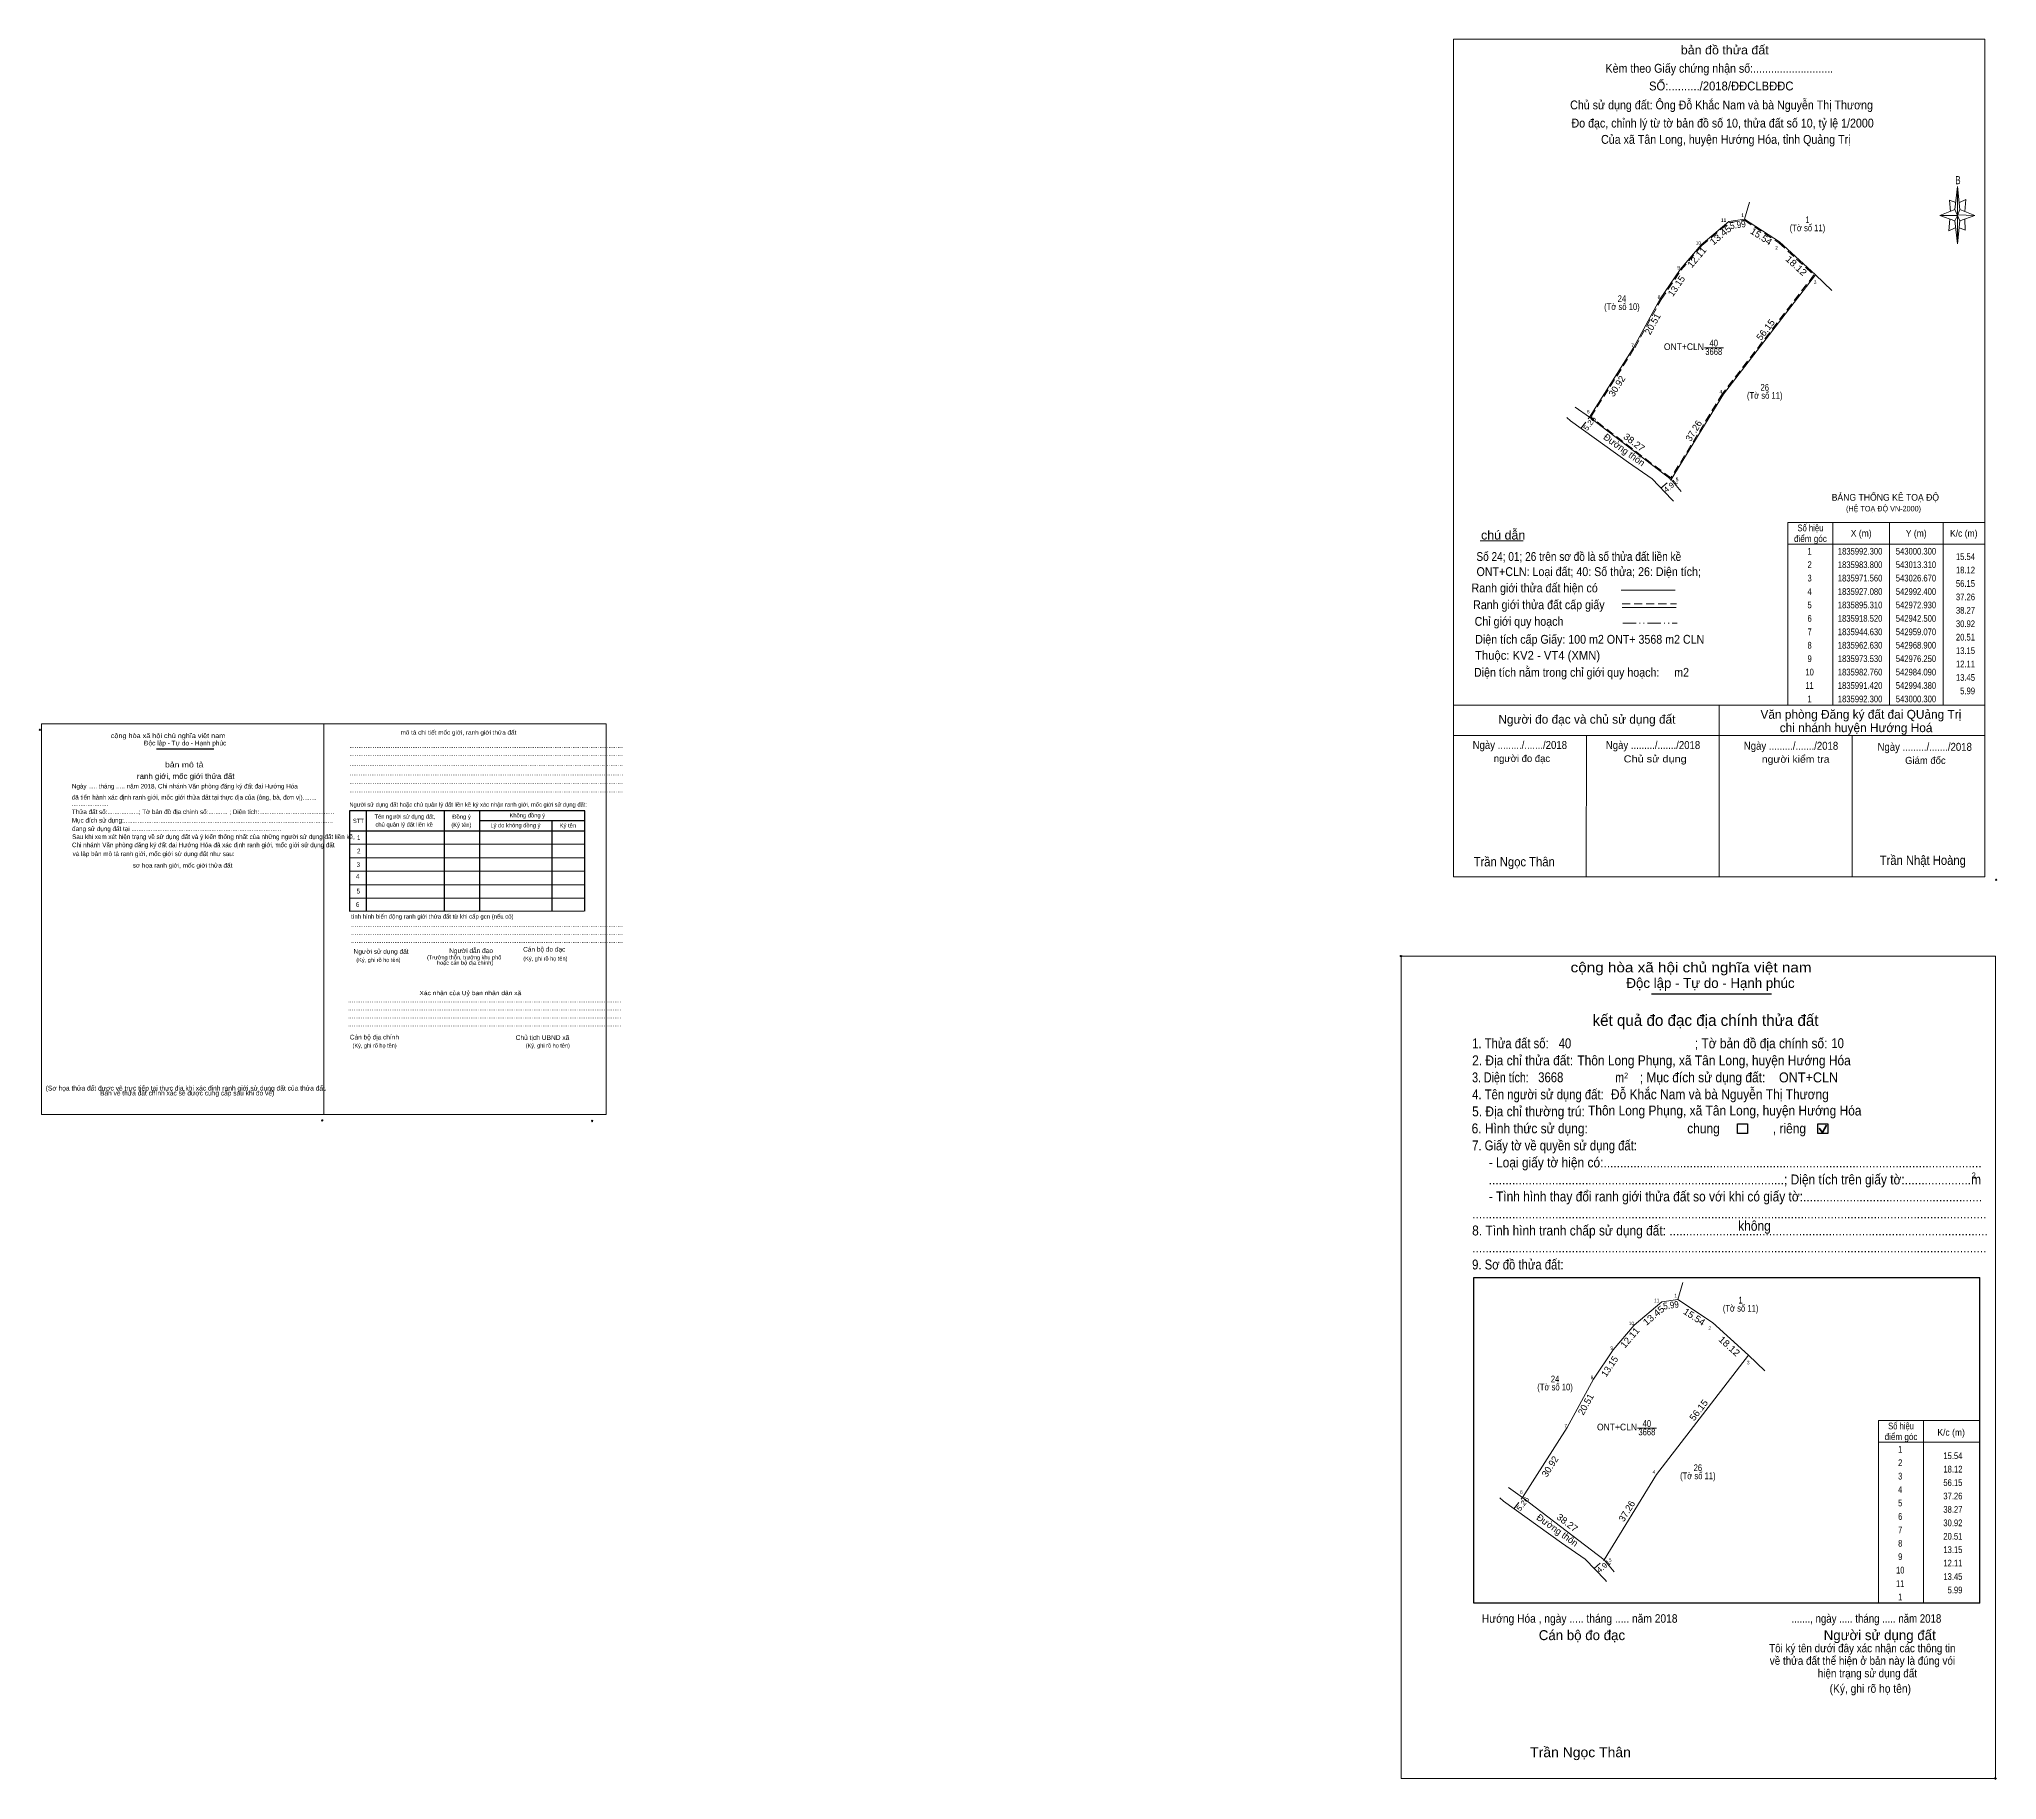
# Model space of a CAD drawing. Header units: metres. Extents: x 541993 to 543266, y 1835619 to 1836267.
# Drawn here: x 541993 to 542722, y 1835619 to 1836267 of the extents above; entities that cross this region are included whole.
import ezdxf
from ezdxf.enums import TextEntityAlignment as Align

# ---------------------------------------------------------------- set-up
doc = ezdxf.new("R2010")
doc.units = ezdxf.units.M
doc.header["$PDMODE"] = 32
doc.header["$PDSIZE"] = 0.5
doc.linetypes.add('DASH_DOUBLE_DOT', pattern=[9.2, 5, -1.2, 0.3, -1.2, 0.3, -1.2])
doc.linetypes.add('MEDIUM_DASHED', pattern=[4.5, 3, -1.5])
for name, color, linetype, lineweight in [('1', 7, 'Continuous', 13), ('10', 7, 'Continuous', 13), ('17', 7, 'Continuous', 13), ('2', 7, 'Continuous', 13), ('23', 7, 'Continuous', 13), ('32', 7, 'Continuous', 13), ('5', 7, 'Continuous', 13), ('54', 7, 'Continuous', 13), ('6', 7, 'Continuous', 13), ('63', 7, 'Continuous', 13), ('7', 7, 'Continuous', 25)]:
    doc.layers.add(name, color=color, linetype=linetype, lineweight=lineweight)
doc.layers.add('16', color=7, linetype='Continuous')

msp = doc.modelspace()

# ---------------------------------------------------------------- linework, layer by layer
at = {"layer": '1'}
for points in [[(542627.99, 1836200.15), (542641, 1836191.65), (542654.36, 1836179.41), (542620.09, 1836134.93), (542600.62, 1836103.16), (542570.19, 1836126.37), (542586.76, 1836152.48), (542596.59, 1836170.48), (542603.94, 1836181.38), (542611.78, 1836190.61), (542622.07, 1836199.27)], [(542603.08, 1835797.78), (542616.09, 1835789.28), (542629.45, 1835777.04), (542595.18, 1835732.56), (542575.71, 1835700.79), (542545.28, 1835724), (542561.85, 1835750.11), (542571.68, 1835768.11), (542579.03, 1835779.01), (542586.87, 1835788.24), (542597.16, 1835796.9)]]:
    msp.add_lwpolyline(points, close=True, dxfattribs=at)
at = {"layer": '1', "linetype": 'MEDIUM_DASHED'}
msp.add_lwpolyline([(542627.9, 1836199.73), (542640.75, 1836191.33), (542653.82, 1836179.36), (542619.76, 1836135.16), (542600.51, 1836103.75), (542570.72, 1836126.47), (542587.1, 1836152.28), (542596.93, 1836170.27), (542604.26, 1836181.14), (542612.06, 1836190.33), (542622.24, 1836198.89)], close=True, dxfattribs=at)
at = {"layer": '10'}
for p, q in [((542629.85, 1836206.46), (542627.99, 1836200.15)), ((542629.85, 1836206.46), (542627.99, 1836200.15)), ((542654.36, 1836179.41), (542660.49, 1836173.6)), ((542600.62, 1836103.16), (542570.19, 1836126.37)), ((542604.94, 1835804.09), (542603.08, 1835797.78)), ((542604.94, 1835804.09), (542603.08, 1835797.78)), ((542629.45, 1835777.04), (542635.58, 1835771.23)), ((542575.71, 1835700.79), (542545.28, 1835724))]:
    msp.add_line(p, q, dxfattribs=at)
for points in [[(542627.99, 1836200.15), (542622.07, 1836199.27), (542611.78, 1836190.61), (542603.94, 1836181.38), (542596.59, 1836170.48), (542586.76, 1836152.48), (542570.19, 1836126.37)], [(542627.99, 1836200.15), (542641, 1836191.65), (542654.36, 1836179.41)], [(542627.99, 1836200.15), (542641, 1836191.65), (542654.36, 1836179.41)], [(542603.08, 1835797.78), (542597.16, 1835796.9), (542586.87, 1835788.24), (542579.03, 1835779.01), (542571.68, 1835768.11), (542561.85, 1835750.11), (542545.28, 1835724)], [(542603.08, 1835797.78), (542616.09, 1835789.28), (542629.45, 1835777.04)], [(542603.08, 1835797.78), (542616.09, 1835789.28), (542629.45, 1835777.04)]]:
    msp.add_lwpolyline(points, dxfattribs=at)
at = {"layer": '17'}
for p, q in [((542529.56, 1836080.38), (542545.48, 1836080.38)), ((542618.52, 1835955.14), (542618.57, 1836019.16)), ((542569.02, 1835955.19), (542569.07, 1836007.79)), ((542668.02, 1835955.1), (542668.07, 1836007.7))]:
    msp.add_line(p, q, dxfattribs=at)
at = {"layer": '2', "lineweight": 25}
for p, q in [((542036.51, 1836002.89), (542057.78, 1836002.89)), ((542114.62, 1835979.77), (542114.62, 1835942.41)), ((542143.64, 1835979.61), (542143.64, 1835942.41)), ((542156.73, 1835979.61), (542156.73, 1835942.41)), ((542108.32, 1835972.34), (542195.96, 1835972.34)), ((542156.73, 1835976.15), (542195.96, 1835976.15)), ((542183.67, 1835976.15), (542183.67, 1835942.41))]:
    msp.add_line(p, q, dxfattribs=at)
at = {"layer": '2'}
for p, q in [((542108.32, 1835967.32), (542195.96, 1835967.32)), ((542108.32, 1835962.31), (542195.96, 1835962.31)), ((542108.32, 1835957.29), (542195.96, 1835957.29)), ((542108.32, 1835952.27), (542195.96, 1835952.27)), ((542108.17, 1835942.41), (542195.81, 1835942.41)), ((542108.32, 1835947.26), (542195.96, 1835947.26))]:
    msp.add_line(p, q, dxfattribs=at)
for points in [[(541993.58, 1836012.21), (542098.76, 1836012.21), (542098.76, 1835866.73), (541993.58, 1835866.73)], [(542098.76, 1836012.21), (542203.95, 1836012.21), (542203.95, 1835866.72), (542098.76, 1835866.72)], [(542098.77, 1836012.21), (542203.95, 1836012.21), (542203.95, 1835866.72), (542098.77, 1835866.72)]]:
    msp.add_lwpolyline(points, close=True, dxfattribs=at)
at = {"layer": '2', "lineweight": 25}
msp.add_lwpolyline([(542195.96, 1835942.41), (542195.96, 1835979.77), (542108.32, 1835979.77), (542108.32, 1835942.41)], dxfattribs=at)
at = {"layer": '2'}
for p in [(541993.01, 1836009.97), (542098.2, 1835864.48), (542198.75, 1835864.27)]:
    msp.add_point(p, dxfattribs=at)
at = {"layer": '23'}
for p, q in [((542570.19, 1836126.37), (542564.91, 1836130.15)), ((542600.62, 1836103.16), (542570.19, 1836126.37)), ((542545.28, 1835724), (542540, 1835727.78)), ((542575.71, 1835700.79), (542545.28, 1835724))]:
    msp.add_line(p, q, dxfattribs=at)
for points in [[(542601.47, 1836095.15), (542600.95, 1836095.71), (542593.56, 1836103.47), (542584.73, 1836109.47), (542563.11, 1836124.99), (542561.74, 1836126.25)], [(542576.56, 1835692.78), (542576.04, 1835693.34), (542568.65, 1835701.1), (542559.82, 1835707.1), (542538.2, 1835722.62), (542536.83, 1835723.88)]]:
    msp.add_lwpolyline(points, dxfattribs=at)
at = {"layer": '32'}
for p, q in [((542620.09, 1836134.93), (542654.36, 1836179.41)), ((542620.09, 1836134.93), (542600.62, 1836103.16)), ((542595.18, 1835732.56), (542629.45, 1835777.04)), ((542595.18, 1835732.56), (542575.71, 1835700.79))]:
    msp.add_line(p, q, dxfattribs=at)
at = {"layer": '5'}
for p, q in [((542519.52, 1835955.23), (542519.52, 1836267.19)), ((542706.24, 1836203.7), (542707.34, 1836212.28)), ((542708.22, 1836203.7), (542713.72, 1836201.5)), ((542706.24, 1836199.52), (542700.74, 1836201.5)), ((542708.22, 1836199.52), (542707.34, 1836190.94)), ((542710.2, 1836196), (542708, 1836196.88)), ((542709.98, 1836200.18), (542710.2, 1836196))]:
    msp.add_line(p, q, dxfattribs=at)
for points in [[(542519.52, 1836267.19), (542717.52, 1836267.19), (542717.52, 1835955.23)], [(542707.34, 1836201.5), (542706.24, 1836203.7), (542700.74, 1836201.5)], [(542706.68, 1836206.34), (542704.26, 1836207.22), (542704.7, 1836203.04)], [(542708, 1836206.34), (542710.42, 1836207.44), (542709.98, 1836203.04)], [(542704.48, 1836200.18), (542704.04, 1836195.78), (542706.46, 1836196.88)], [(542707.34, 1836201.5), (542708.22, 1836199.52), (542713.72, 1836201.5)]]:
    msp.add_lwpolyline(points, dxfattribs=at)
for points in [[(542707.34, 1836212.28), (542708.22, 1836203.7), (542707.34, 1836201.5)], [(542707.34, 1836201.5), (542700.74, 1836201.5), (542706.24, 1836203.7), (542708.22, 1836199.52), (542713.72, 1836201.5), (542707.34, 1836201.72)], [(542707.34, 1836201.5), (542707.34, 1836190.94), (542706.24, 1836199.52)]]:
    msp.add_lwpolyline(points, close=True, dxfattribs=at)
at = {"layer": '54'}
for p, q in [((542629.85, 1836206.46), (542627.99, 1836200.15)), ((542629.85, 1836206.46), (542627.99, 1836200.15)), ((542604.33, 1836098.7), (542600.62, 1836103.16)), ((542604.94, 1835804.09), (542603.08, 1835797.78)), ((542604.94, 1835804.09), (542603.08, 1835797.78)), ((542579.42, 1835696.33), (542575.71, 1835700.79))]:
    msp.add_line(p, q, dxfattribs=at)
for points in [[(542627.99, 1836200.15), (542641, 1836191.65), (542654.36, 1836179.41)], [(542627.99, 1836200.15), (542641, 1836191.65), (542654.36, 1836179.41)], [(542603.08, 1835797.78), (542616.09, 1835789.28), (542629.45, 1835777.04)], [(542603.08, 1835797.78), (542616.09, 1835789.28), (542629.45, 1835777.04)]]:
    msp.add_lwpolyline(points, dxfattribs=at)
at = {"layer": '6'}
for p, q in [((542582.05, 1836061.92), (542602.16, 1836061.92)), ((542582.36, 1836055.48), (542602.46, 1836055.48)), ((542519.52, 1836019.16), (542717.52, 1836019.16)), ((542519.52, 1836007.81), (542717.52, 1836007.81)), ((542717.52, 1835955.23), (542519.52, 1835955.23))]:
    msp.add_line(p, q, dxfattribs=at)
at = {"layer": '6', "linetype": 'MEDIUM_DASHED'}
msp.add_line((542582.36, 1836056.84), (542602.6, 1836056.84), dxfattribs=at)
at = {"layer": '6'}
msp.add_point((542721.7, 1835954.13), dxfattribs=at)
at = {"layer": '63'}
for p, q in [((542613.04, 1836152.25), (542620.09, 1836152.28)), ((542660.92, 1836087.16), (542660.92, 1836019.16)), ((542681.92, 1836087.16), (542681.92, 1836019.16)), ((542701.92, 1836087.16), (542701.92, 1836019.16)), ((542644.12, 1836079.16), (542717.52, 1836079.16)), ((542694.67, 1835752.69), (542694.67, 1835684.69)), ((542715.67, 1835752.69), (542715.67, 1835684.69)), ((542588.13, 1835749.88), (542595.18, 1835749.91)), ((542677.87, 1835744.69), (542715.67, 1835744.69))]:
    msp.add_line(p, q, dxfattribs=at)
at = {"layer": '63', "linetype": 'MEDIUM_DASHED'}
for p, q in [((542567, 1836122.19), (542570.19, 1836126.37)), ((542596.85, 1836100.02), (542600.62, 1836103.16)), ((542542.09, 1835719.82), (542545.28, 1835724)), ((542571.94, 1835697.65), (542575.71, 1835700.79))]:
    msp.add_line(p, q, dxfattribs=at)
at = {"layer": '63', "linetype": 'DASH_DOUBLE_DOT'}
msp.add_line((542582.64, 1836049.69), (542602.88, 1836049.69), dxfattribs=at)
at = {"layer": '63'}
msp.add_lwpolyline([(542644.12, 1836087.16), (542717.52, 1836087.16), (542717.52, 1836019.16), (542644.12, 1836019.16)], close=True, dxfattribs=at)
msp.add_lwpolyline([(542715.67, 1835684.69), (542677.87, 1835684.69), (542677.87, 1835752.69), (542715.67, 1835752.69)], dxfattribs=at)
at = {"layer": '7'}
for p, q in [((542593.28, 1835911.63), (542638.05, 1835911.63)), ((542527.17, 1835806.03), (542715.67, 1835806.03)), ((542715.67, 1835684.69), (542715.67, 1835806.02))]:
    msp.add_line(p, q, dxfattribs=at)
at = {"layer": '7', "lineweight": 35}
for p, q in [((542655.73, 1835861.58), (542656.99, 1835859.94)), ((542656.99, 1835859.94), (542658.52, 1835862.68))]:
    msp.add_line(p, q, dxfattribs=at)
at = {"layer": '7', "lineweight": 13}
msp.add_lwpolyline([(542500.03, 1835925.67), (542721.44, 1835925.67), (542721.44, 1835619.43), (542500.03, 1835619.43)], close=True, dxfattribs=at)
at = {"layer": '7'}
for points in [[(542625.32, 1835863.21), (542629.12, 1835863.21), (542629.12, 1835859.67), (542625.32, 1835859.67)], [(542655.24, 1835863.21), (542659.04, 1835863.21), (542659.04, 1835859.67), (542655.24, 1835859.67)]]:
    msp.add_lwpolyline(points, close=True, dxfattribs=at)
msp.add_lwpolyline([(542715.67, 1835684.69), (542527.17, 1835684.69), (542527.17, 1835806.03)], dxfattribs=at)
for p in [(542500.03, 1835925.67), (542721.43, 1835619.43)]:
    msp.add_point(p, dxfattribs=at)

# ---------------------------------------------------------------- texts
at = {"layer": '1'}
for s, height, width, p in [('ONT+CLN', 2.5, 0.95, (542605.385, 1836151.4)), ('3668', 2.5, 0.85, (542616.5, 1836149.58)), ('40', 2.5, 0.85, (542616.505, 1836152.74)), ('BẢNG THỐNG KÊ TOẠ ĐỘ ', 2.53, 0.95, (542680.87, 1836095.28)), ('(HỆ TOẠ ĐỘ VN-2000)', 2.054, 0.9, (542679.735, 1836091.3)), ('(Sơ họa thửa đất được vẽ trực tiếp tại thực địa khi xác định ranh giới sử dụng đất của thửa đất.', 1.8, 0.9, (542047.535, 1835875.61)), (' Bản vẽ thửa đất chính xác sẽ được cung cấp sau khi đo vẽ)', 1.8, 0.85, (542047.53, 1835873.78)), ('ONT+CLN', 2.5, 0.95, (542580.475, 1835749.03)), ('40', 2.5, 0.85, (542591.595, 1835750.37)), ('3668', 2.5, 0.85, (542591.59, 1835747.21))]:
    msp.add_text(s, height=height, dxfattribs=dict(at, width=width)).set_placement(p, align=Align.CENTER)
at = {"layer": '16', "width": 0.9}
for s, p in [(' đã tiến hành xác định ranh giới, mốc giới thửa đất tại thực địa của (ông, bà, đơn vị)........', (542004.24, 1835983.97)), ('Ngày ..... tháng ..... năm 2018, Chi nhánh Văn phòng đăng ký đất đai Hướng Hóa', (542004.97, 1835988.11)), ('Thửa đất số:..................; Tờ bản đồ địa chính số:........... ; Diện tích:...........................................', (542004.94, 1835978.58)), ('.....................', (542004.89, 1835981.57)), ('Mục đích sử dụng:........................................................................................................................', (542004.94, 1835975.41)), ('đang sử dụng đất tại ......................................................................................', (542005.03, 1835972.27)), ('Sau khi xem xét hiện trạng về sử dụng đất và ý kiến thống nhất của những người sử dụng đất liền kề,', (542005.06, 1835969.3)), ('Chi nhánh Văn phòng đăng ký đất đai Hướng Hóa đã xác định ranh giới, mốc giới sử dụng đất', (542004.99, 1835966.23)), (' và lập bản mô tả ranh giới, mốc giới sử dụng đất như sau:', (542004.58, 1835962.92))]:
    msp.add_text(s, height=1.7, dxfattribs=at).set_placement(p)
at = {"layer": '2'}
for s, height, width, p in [('cộng hòa xã hội chủ nghĩa việt nam', 1.756, 1.15, (542019.45, 1836006.89)), ('........................................................................................................................................................', 1.756, 0.9, (542108.29, 1836003.23)), ('........................................................................................................................................................', 1.756, 0.9, (542108.29, 1836000.22)), ('........................................................................................................................................................', 1.756, 0.9, (542108.36, 1835996.59)), ('........................................................................................................................................................', 1.756, 0.9, (542108.45, 1835993.04)), ('........................................................................................................................................................', 1.756, 0.9, (542108.29, 1835989.72)), ('........................................................................................................................................................', 1.756, 0.9, (542108.29, 1835989.72)), ('........................................................................................................................................................', 1.756, 0.9, (542108.29, 1835986.71)), ('STT', 1.555, 1.05, (542109.61, 1835975.28)), ('Đồng ý', 1.555, 1.05, (542146.63, 1835976.83)), ('(Ký tên)', 1.555, 0.9, (542146.29, 1835973.78)), ('Lý do không đồng ý', 1.555, 0.9, (542160.83, 1835973.63)), ('Ký tên', 1.555, 0.9, (542186.67, 1835973.57)), ('.......................................................................................................................................................', 1.756, 0.9, (542108.96, 1835936.64)), ('.......................................................................................................................................................', 1.756, 0.9, (542108.96, 1835933.63)), ('.......................................................................................................................................................', 1.756, 0.9, (542108.96, 1835930.62)), ('(Ký, ghi rõ họ tên)', 1.505, 0.9, (542173.09, 1835924.01)), ('(Ký, ghi rõ họ tên)', 1.505, 0.9, (542110.9, 1835923.51)), ('........................................................................................................................................................', 1.756, 0.9, (542107.83, 1835908.5)), ('........................................................................................................................................................', 1.756, 0.9, (542107.83, 1835905.49)), ('........................................................................................................................................................', 1.756, 0.9, (542107.83, 1835902.49)), ('........................................................................................................................................................', 1.756, 0.9, (542107.83, 1835899.48)), ('Chủ tịch UBND xã', 1.756, 1.05, (542170.24, 1835894.47)), ('(Ký, ghi rõ họ tên)', 1.505, 0.9, (542109.49, 1835891.62)), ('(Ký, ghi rõ họ tên)', 1.505, 0.9, (542174.01, 1835891.62))]:
    msp.add_text(s, height=height, dxfattribs=dict(at, width=width)).set_placement(p)
for s, height, p in [('Độc lập - Tự do - Hạnh phúc', 1.756, (542031.74, 1836004.14)), ('Người sử dụng đất hoặc chủ quản lý đất liền kề ký xác nhận ranh giới, mốc giới sử dụng đất:', 1.555, (542108.31, 1835981.35)), ('Tên người sử dụng đất,', 1.555, (542117.69, 1835976.88)), ('Không đồng ý', 1.555, (542167.95, 1835977.34)), ('chủ quản lý đất liền kề', 1.555, (542118.05, 1835973.92)), ('tình hình biến động ranh giới thửa đất từ khi cấp gcn (nếu có)', 1.605, (542108.96, 1835939.65)), ('Người sử dụng đất', 1.756, (542109.89, 1835926.53)), ('Người dẫn đạo', 1.755, (542145.5, 1835926.81)), ('Cán bộ đo đạc', 1.752, (542173.03, 1835927.33)), ('Cán bộ địa chính', 1.756, (542108.47, 1835894.63))]:
    msp.add_text(s, height=height, dxfattribs=at).set_placement(p)
for s, height, width, p in [('mô tả chi tiết mốc giới, ranh giới thửa đất', 1.605, 1.1, (542148.93, 1836008.18)), ('ranh giới, mốc giới thửa đất', 2.007, 1.1, (542047.35, 1835991.69)), ('bản mô tả', 2.007, 1.2, (542046.79, 1835995.96)), ('1', 1.756, 0.7, (542111.815, 1835968.93)), ('2', 1.756, 0.8, (542111.825, 1835963.92)), ('sơ họa ranh giới, mốc giới thửa đất', 1.605, 1.1, (542046.175, 1835958.68)), ('4', 1.756, 0.8, (542111.43, 1835954.5)), ('3', 1.756, 0.75, (542111.625, 1835958.88)), ('5', 1.756, 0.75, (542111.635, 1835948.99)), ('6', 1.756, 0.8, (542111.405, 1835944.02)), ('(Trưởng thôn, trưởng khu phố', 1.505, 0.9, (542151.07, 1835924.45)), ('hoặc cán bộ địa chính)', 1.505, 0.9, (542151.405, 1835922.44)), ('Xác nhận của Uỷ ban nhân dân xã', 1.606, 1.15, (542153.35, 1835911.14))]:
    msp.add_text(s, height=height, dxfattribs=dict(at, width=width)).set_placement(p, align=Align.CENTER)
at = {"layer": '5'}
for s, height, width, p in [('bản đồ thửa đất', 3.3, 1.05, (542620.61, 1836261.52)), ('Kèm theo Giấy chứng nhận số:...........................', 3.3, 0.9, (542618.58, 1836254.68)), ('SỐ:........../2018/ĐĐCLBĐĐC', 3.3, 0.95, (542619.295, 1836248.1)), ('Chủ sử dụng đất: Ông Đỗ Khắc Nam và bà Nguyễn Thị Thương', 3.3, 0.9, (542619.41, 1836241.04)), ('Đo đạc, chỉnh lý từ tờ bản đồ số 10, thửa đất số 10, tỷ lệ 1/2000 ', 3.3, 0.9, (542620.355, 1836234.28)), ('Của xã Tân Long, huyện Hướng Hóa, tỉnh Quảng Trị', 3.3, 0.9, (542620.99, 1836228.21)), ('B', 3.031, 0.75, (542707.445, 1836213.16))]:
    msp.add_text(s, height=height, dxfattribs=dict(at, width=width)).set_placement(p, align=Align.CENTER)
at = {"layer": '6'}
for s, height, width, p in [('chú dẫn', 3.3, 1.05, (542538.065, 1836080.84)), ('Ranh giới thửa đất hiện có ', 3.3, 0.9, (542550.35, 1836061.15)), ('Ranh giới thửa đất cấp giấy', 3.3, 0.9, (542551.36, 1836054.9)), ('Chỉ giới quy hoạch', 3.3, 0.9, (542543.975, 1836048.7)), ('Ngày ........./......./2018', 2.97, 0.9, (542544.27, 1836002.84)), ('Ngày ........./......./2018', 2.97, 0.9, (542593.88, 1836002.8)), ('Ngày ........./......./2018', 2.97, 0.9, (542645.28, 1836002.53)), ('Chủ sử dụng', 2.64, 1.15, (542594.69, 1835997.82)), ('người kiểm tra', 2.64, 1.1, (542647.025, 1835997.69)), ('Ngày ........./......./2018', 2.97, 0.9, (542695.08, 1836002.14)), ('Trần Ngọc Thân', 3.476, 0.9, (542542.18, 1835959.1)), ('Trần Nhật Hoàng', 3.476, 0.9, (542694.37, 1835959.66))]:
    msp.add_text(s, height=height, dxfattribs=dict(at, width=width)).set_placement(p, align=Align.CENTER)
for s, height, width, p in [('Số 24; 01; 26 trên sơ đồ là số thửa đất liền kề', 3.3, 0.85, (542528.1, 1836072.86)), ('ONT+CLN: Loại đất; 40: Số thửa; 26: Diện tích;', 3.3, 0.9, (542528.15, 1836067.22)), ('Diện tích cấp Giấy: 100 m2 ONT+ 3568 m2 CLN', 3.3, 0.9, (542527.66, 1836042.01)), ('Thuộc: KV2 - VT4 (XMN)', 3.3, 0.95, (542527.6, 1836036.04)), ('Diện tích nằm trong chỉ giới quy hoạch:     m2', 3.3, 0.9, (542527.2, 1836029.72)), ('ONT+CLN', 3.7, 0.95, (542640.78, 1835878.65)), ('Đỗ Khắc Nam và bà Nguyễn Thị Thương', 3.7, 0.9, (542578.21, 1835872.37))]:
    msp.add_text(s, height=height, dxfattribs=dict(at, width=width)).set_placement(p)
for s, height, p in [('Người đo đạc và chủ sử dụng đất', 3.3, (542569.25, 1836012.24)), (' Văn phòng Đăng ký đất đai QUảng Trị', 3.3, (542670.695, 1836014.08)), ('chi nhánh huyện Hướng Hoá', 3.3, (542669.52, 1836009.09)), ('người đo đạc', 2.64, (542545.075, 1835997.98)), ('Giám đốc', 2.64, (542695.34, 1835997.25))]:
    msp.add_text(s, height=height, dxfattribs=at).set_placement(p, align=Align.CENTER)
at = {"layer": '63'}
for s, height, rotation, width, p in [('13.45', 2.5, 40.084, 1.1, (542619.85, 1836193.238)), ('5.99', 2.5, 8.455, 0.9, (542625.661, 1836196.809)), ('15.54', 2.5, 326.842, 1.05, (542633.491, 1836192.659)), ('12.11', 2.5, 49.655, 1.05, (542611.144, 1836185.136)), ('18.12', 2.5, 317.505, 1.1, (542646.386, 1836181.859)), ('56.15', 2.5, 52.387, 1.05, (542636.785, 1836158.192)), ('5.26', 2, 52.651, 1.1, (542571.083, 1836123.458)), ('38.27', 2.5, 322.666, 1.05, (542586.097, 1836116.009)), ('4.91', 2, 39.791, 1.1, (542601.05, 1836100.059)), ('13.45', 2.5, 40.084, 1.1, (542594.94, 1835790.868)), ('5.99', 2.5, 8.455, 0.9, (542600.751, 1835794.439)), ('15.54', 2.5, 326.842, 1.05, (542608.581, 1835790.289)), ('12.11', 2.5, 49.655, 1.05, (542586.234, 1835782.766)), ('18.12', 2.5, 317.505, 1.1, (542621.476, 1835779.489)), ('56.15', 2.5, 52.387, 1.05, (542611.875, 1835755.822)), ('5.26', 2, 52.651, 1.1, (542546.173, 1835721.088)), ('38.27', 2.5, 322.666, 1.05, (542561.187, 1835713.639)), ('4.91', 2, 39.791, 1.1, (542576.14, 1835697.689))]:
    msp.add_text(s, height=height, rotation=rotation, dxfattribs=dict(at, width=width)).set_placement(p, align=Align.CENTER)
for s, height, width, p in [(' 11', 1.3, 0.9, (542621.16, 1836199.14)), (' 1', 1.3, 0.9, (542627.73, 1836200.97)), (' 10', 1.3, 0.95, (542611.78, 1836190.61)), (' 2', 1.3, 0.9, (542640.41, 1836188.82)), (' 9', 1.3, 0.9, (542603.91, 1836181.45)), (' 3', 1.3, 0.95, (542654.75, 1836176.02)), (' 8', 1.3, 0.95, (542596.59, 1836170.48)), (' 7', 1.3, 0.9, (542586.76, 1836152.48)), (' 4', 1.3, 0.95, (542619.63, 1836135.25)), (' 6', 1.3, 0.9, (542570.25, 1836127.8)), (' 5', 1.3, 0.9, (542603.35, 1836102.51)), ('15.54', 2.5, 0.85, (542713.82, 1836073.21)), ('56.15', 2.5, 0.85, (542713.82, 1836063.21)), ('18.12', 2.5, 0.85, (542713.82, 1836068.21)), ('37.26', 2.5, 0.85, (542713.82, 1836058.21)), ('38.27', 2.5, 0.85, (542713.82, 1836053.21)), ('30.92', 2.5, 0.85, (542713.82, 1836048.21)), ('20.51', 2.5, 0.85, (542713.82, 1836043.21)), ('13.15', 2.5, 0.85, (542713.82, 1836038.21)), ('12.11', 2.5, 0.85, (542713.82, 1836033.21)), ('13.45', 2.5, 0.85, (542713.82, 1836028.21)), ('5.99', 2.5, 0.85, (542713.82, 1836023.21)), (' 11', 1.3, 0.9, (542596.25, 1835796.77)), (' 1', 1.3, 0.9, (542602.82, 1835798.6)), (' 10', 1.3, 0.95, (542586.87, 1835788.24)), (' 2', 1.3, 0.9, (542615.5, 1835786.45)), (' 9', 1.3, 0.9, (542579, 1835779.08)), (' 3', 1.3, 0.95, (542629.84, 1835773.65)), (' 8', 1.3, 0.95, (542571.68, 1835768.11)), (' 7', 1.3, 0.9, (542561.85, 1835750.11)), ('15.54', 2.5, 0.85, (542709.13, 1835738.35)), ('18.12', 2.5, 0.85, (542709.13, 1835733.35)), (' 4', 1.3, 0.95, (542594.72, 1835732.88)), ('56.15', 2.5, 0.85, (542709.13, 1835728.35)), (' 6', 1.3, 0.9, (542545.34, 1835725.43)), ('37.26', 2.5, 0.85, (542709.13, 1835723.35)), ('38.27', 2.5, 0.85, (542709.13, 1835718.35)), ('30.92', 2.5, 0.85, (542709.13, 1835713.35)), ('20.51', 2.5, 0.85, (542709.13, 1835708.35)), (' 5', 1.3, 0.9, (542578.44, 1835700.14)), ('13.15', 2.5, 0.85, (542709.13, 1835703.35)), ('12.11', 2.5, 0.85, (542709.13, 1835698.35)), ('13.45', 2.5, 0.85, (542709.13, 1835693.35)), ('5.99', 2.5, 0.85, (542709.13, 1835688.35))]:
    msp.add_text(s, height=height, dxfattribs=dict(at, width=width)).set_placement(p, align=Align.RIGHT)
for s, width, p in [('(Tờ số 11)', 0.85, (542651.42, 1836195.66)), ('1', 0.65, (542651.42, 1836198.66)), ('(Tờ số 10)', 0.85, (542582.3, 1836166.3)), ('24', 0.85, (542582.305, 1836169.3)), ('26', 0.85, (542635.49, 1836136.24)), ('(Tờ số 11)', 0.85, (542635.49, 1836133.24)), ('Số hiệu', 0.85, (542652.52, 1836083.91)), ('điểm góc', 0.9, (542652.52, 1836079.91)), ('X (m)', 0.95, (542671.42, 1836081.91)), ('Y (m)', 0.95, (542691.915, 1836081.91)), ('K/c (m)', 0.95, (542709.62, 1836081.91)), (' 2', 0.85, (542651.82, 1836070.21)), (' 1', 0.75, (542651.815, 1836075.21)), ('1835992.300', 0.85, (542671.02, 1836075.21)), ('1835983.800', 0.85, (542671.02, 1836070.21)), ('543000.300', 0.85, (542691.825, 1836075.21)), ('543013.310', 0.85, (542691.825, 1836070.21)), (' 3', 0.8, (542651.82, 1836065.21)), ('1835971.560', 0.85, (542671.02, 1836065.21)), ('543026.670', 0.85, (542691.825, 1836065.21)), (' 4', 0.85, (542651.815, 1836060.21)), (' 5', 0.8, (542651.82, 1836055.21)), ('1835927.080', 0.85, (542671.02, 1836060.21)), ('1835895.310', 0.85, (542671.02, 1836055.21)), ('542992.400', 0.85, (542691.825, 1836060.21)), ('542972.930', 0.85, (542691.825, 1836055.21)), (' 6', 0.85, (542651.82, 1836050.21)), ('1835918.520', 0.85, (542671.02, 1836050.21)), ('542942.500', 0.85, (542691.825, 1836050.21)), (' 8', 0.8, (542651.82, 1836040.21)), (' 7', 0.8, (542651.82, 1836045.21)), ('1835944.630', 0.85, (542671.02, 1836045.21)), ('1835962.630', 0.85, (542671.02, 1836040.21)), ('542959.070', 0.85, (542691.825, 1836045.21)), ('542968.900', 0.85, (542691.825, 1836040.21)), (' 9', 0.85, (542651.815, 1836035.21)), ('1835973.530', 0.85, (542671.02, 1836035.21)), ('542976.250', 0.85, (542691.825, 1836035.21)), (' 10', 0.85, (542651.815, 1836030.21)), (' 11', 0.8, (542651.815, 1836025.21)), ('1835982.760', 0.85, (542671.02, 1836030.21)), ('1835991.420', 0.85, (542671.02, 1836025.21)), ('542984.090', 0.85, (542691.825, 1836030.21)), ('542994.380', 0.85, (542691.825, 1836025.21)), (' 1', 0.75, (542651.815, 1836020.21)), ('1835992.300', 0.85, (542671.02, 1836020.21)), ('543000.300', 0.85, (542691.825, 1836020.21)), ('(Tờ số 11)', 0.85, (542626.51, 1835793.29)), ('1', 0.65, (542626.51, 1835796.29)), ('(Tờ số 10)', 0.85, (542557.39, 1835763.93)), ('24', 0.85, (542557.395, 1835766.93)), ('Số hiệu', 0.85, (542686.27, 1835749.44)), ('điểm góc', 0.9, (542686.27, 1835745.44)), (' 1', 0.75, (542685.565, 1835740.74)), ('K/c (m)', 0.95, (542704.93, 1835747.05)), ('26', 0.85, (542610.58, 1835733.87)), (' 2', 0.85, (542685.57, 1835735.74)), ('(Tờ số 11)', 0.85, (542610.58, 1835730.87)), (' 3', 0.8, (542685.57, 1835730.74)), (' 4', 0.85, (542685.565, 1835725.74)), (' 5', 0.8, (542685.57, 1835720.74)), (' 6', 0.85, (542685.57, 1835715.74)), (' 8', 0.8, (542685.57, 1835705.74)), (' 7', 0.8, (542685.57, 1835710.74)), (' 9', 0.85, (542685.565, 1835700.74)), (' 10', 0.85, (542685.565, 1835695.74)), (' 11', 0.8, (542685.565, 1835690.74)), (' 1', 0.75, (542685.565, 1835685.74))]:
    msp.add_text(s, height=2.5, dxfattribs=dict(at, width=width)).set_placement(p, align=Align.CENTER)
for s, rotation, p in [('13.15', 56.008, (542603.665, 1836174.551)), ('20.51', 61.361, (542594.859, 1836160.521)), ('30.92', 57.6, (542581.497, 1836137.3)), ('37.26', 58.498, (542610.106, 1836120.687)), ('Đường thôn', 324.327, (542582.436, 1836113.209)), ('13.15', 56.008, (542578.755, 1835772.181)), ('20.51', 61.361, (542569.949, 1835758.151)), ('30.92', 57.6, (542556.587, 1835734.93)), ('37.26', 58.498, (542585.196, 1835718.317)), ('Đường thôn', 324.327, (542557.526, 1835710.839))]:
    msp.add_text(s, height=2.5, rotation=rotation, dxfattribs=at).set_placement(p, align=Align.CENTER)
at = {"layer": '7'}
for s, height, width, p in [('cộng hòa xã hội chủ nghĩa việt nam', 3.696, 1.15, (542563.19, 1835919.64)), ('2. Địa chỉ thửa đất:', 3.696, 0.9, (542526.51, 1835885)), ('1. Thửa đất số:', 3.696, 0.85, (542526.51, 1835891.34)), ('40', 3.7, 0.85, (542558.75, 1835891.34)), ('Thôn Long Phụng, xã Tân Long, huyện Hướng Hóa', 3.696, 0.9, (542565.7, 1835885)), ('; Tờ bản đồ địa chính số:', 3.696, 0.9, (542609.44, 1835891.34)), ('10', 3.7, 0.85, (542660.32, 1835891.4)), ('3. Diện tích:', 3.696, 0.8, (542526.51, 1835878.67)), ('3668', 3.7, 0.85, (542551.12, 1835878.7)), ('2', 2.112, 0.8, (542583.12, 1835880.15)), ('; Mục đích sử dụng đất:', 3.696, 0.9, (542588.95, 1835878.67)), ('4. Tên người sử dụng đất:', 3.696, 0.85, (542526.51, 1835872.33)), ('m', 3.696, 0.8, (542579.8, 1835878.67)), ('5. Địa chỉ thường trú:', 3.696, 0.9, (542526.51, 1835866)), ('Thôn Long Phụng, xã Tân Long, huyện Hướng Hóa', 3.696, 0.9, (542569.68, 1835866.33)), ('6. Hình thức sử dụng:', 3.696, 0.9, (542526.31, 1835859.66)), ('chung                , riêng', 3.696, 0.9, (542606.62, 1835859.66)), ('7. Giấy tờ về quyền sử dụng đất:', 3.696, 0.85, (542526.51, 1835853.32)), ('     - Loại giấy tờ hiện có:..................................................................................................................', 3.696, 0.9, (542526.51, 1835846.99)), ('     - Tình hình thay đổi ranh giới thửa đất so với khi có giấy tờ:......................................................', 3.696, 0.9, (542526.51, 1835834.32)), ('     .........................................................................................; Diện tích trên giấy tờ:....................m', 3.696, 0.9, (542526.51, 1835840.65)), ('2', 2.112, 0.8, (542712.59, 1835842.97)), ('8. Tình hình tranh chấp sử dụng đất: ................................................................................................', 3.696, 0.9, (542526.51, 1835821.64)), ('...........................................................................................................................................................', 3.696, 0.9, (542526.51, 1835827.98)), ('không', 3.696, 0.9, (542625.62, 1835823.39)), ('9. Sơ đồ thửa đất:', 3.696, 0.85, (542526.51, 1835808.97)), ('...........................................................................................................................................................', 3.696, 0.9, (542526.51, 1835815.31)), ('Hướng Hóa , ngày ..... tháng ..... năm 2018', 3.168, 0.9, (542530.13, 1835677.4)), ('......., ngày ..... tháng ..... năm 2018', 3.168, 0.85, (542645.42, 1835677.4)), ('(Ký, ghi rõ họ tên)', 3.168, 0.9, (542659.66, 1835651.31)), ('Trần Ngọc Thân', 3.696, 1.05, (542548.13, 1835627.32))]:
    msp.add_text(s, height=height, dxfattribs=dict(at, width=width)).set_placement(p)
for s, p in [('Độc lập - Tự do - Hạnh phúc', (542583.97, 1835913.81)), ('Cán bộ đo đạc', (542551.33, 1835670.93)), ('Người sử dụng đất', (542657.46, 1835670.93))]:
    msp.add_text(s, height=3.696, dxfattribs=at).set_placement(p)
for s, height, p in [('kết quả đo đạc địa chính thửa đất', 4.224, (542613.445, 1835899.69)), ('.', 1.056, (542721.444, 1835618.89))]:
    msp.add_text(s, height=height, dxfattribs=at).set_placement(p, align=Align.CENTER)
at = {"layer": '7', "width": 0.9}
for s, p in [('Tôi ký tên dưới đây xác nhận các thông tin', (542671.83, 1835666.41)), ('về thửa đất thể hiện ở bản này là đúng vói', (542671.89, 1835661.74)), ('hiện trạng sử dụng đất', (542673.735, 1835657.07))]:
    msp.add_text(s, height=3.053, dxfattribs=at).set_placement(p, align=Align.CENTER)

doc.saveas('drawing.dxf')
